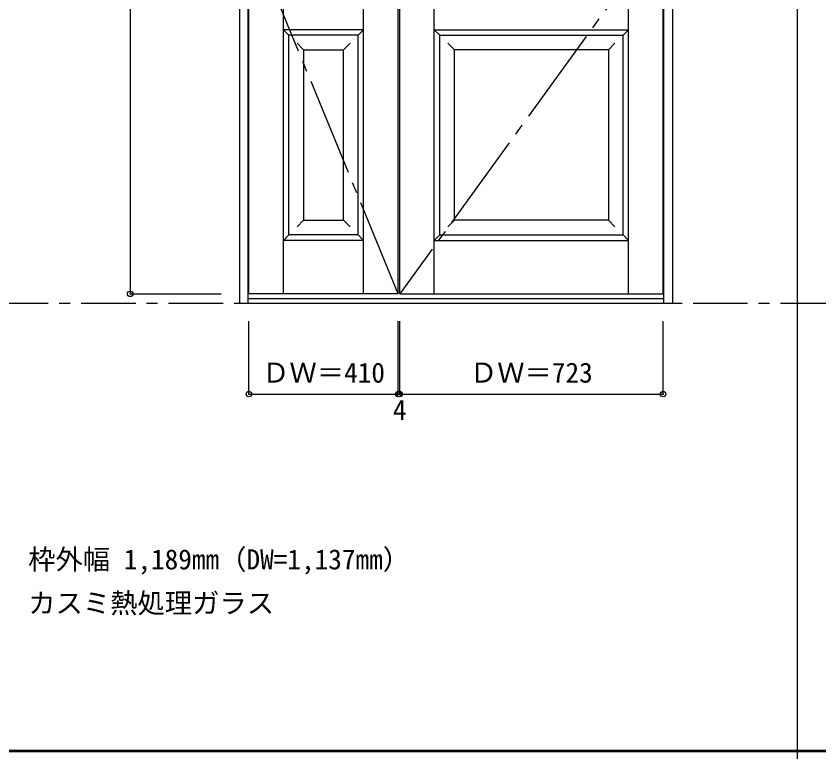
# Model space of a CAD drawing. Units: millimetres, scale not verified. Extents: x -6000 to 5700, y -4307 to 4260.
# Drawn here: x 1291 to 3496, y 186 to 2206 of the extents above; entities that cross this region are included whole.
import ezdxf
from ezdxf.enums import TextEntityAlignment as Align

# ---------------------------------------------------------------- set-up
doc = ezdxf.new("R2010")
doc.units = ezdxf.units.MM
doc.header["$LTSCALE"] = 30
doc.header["$PDMODE"] = 32
doc.header["$PDSIZE"] = 15
doc.linetypes.add('CHAIN1', pattern=[8, 5, -1, 1, -1])
doc.linetypes.add('CHAIN2', pattern=[12, 9, -1, 1, -1])
for name, color, linetype in [('0-1_通り芯', 7, 'CHAIN1'), ('0-2_扉', 7, 'Continuous'), ('0-4_枠', 3, 'Continuous'), ('0-7', 7, 'CHAIN2'), ('0-A_文字', 7, 'Continuous'), ('0-B_寸法', 7, 'Continuous'), ('F-1_枠', 6, 'Continuous')]:
    doc.layers.add(name, color=color, linetype=linetype)
doc.styles.add('ＭＳ ゴシック', font='')
doc.styles.get('ＭＳ ゴシック').set_extended_font_data('MS Gothic')

msp = doc.modelspace()

# ---------------------------------------------------------------- linework, layer by layer
at = {"layer": '0-1_通り芯'}
msp.add_line((-5490, 1418), (5690, 1418), dxfattribs=at)
at = {"layer": '0-2_扉'}
for p, q in [((1930.8, 1443), (1930.8, 3438)), ((2025.8, 1443), (2025.8, 3438)), ((2245.8, 1443), (2245.8, 3438)), ((2344.8, 1443), (2344.8, 3438)), ((2972.8, 1443), (2972.8, 3438)), ((3067.8, 1443), (3067.8, 3438)), ((2439.8, 1443), (2439.8, 2394.73)), ((2972.8, 1443), (2972.8, 2260)), ((2040.8, 2153), (2025.8, 2168)), ((2245.8, 2168), (2025.8, 2168)), ((2245.8, 2168), (2230.8, 2153)), ((2439.8, 2168), (2454.8, 2153)), ((2439.8, 2168), (2972.8, 2168)), ((2957.8, 2153), (2972.8, 2168)), ((2040.8, 1605), (2040.8, 2153)), ((2230.8, 2153), (2040.8, 2153)), ((2230.8, 1605), (2230.8, 2153)), ((2454.8, 2153), (2957.8, 2153)), ((2454.8, 1605), (2454.8, 2153)), ((2080.8, 2113), (2063.12, 2130.68)), ((2190.76, 2113), (2208.44, 2130.68)), ((2494.84, 2113), (2477.16, 2130.68)), ((2917.8, 2113), (2935.48, 2130.68)), ((2080.8, 2113), (2080.8, 1645)), ((2080.8, 2113), (2190.8, 2113)), ((2190.8, 1645), (2190.8, 2113)), ((2494.8, 1645), (2494.8, 2113)), ((2917.8, 2113), (2494.84, 2113)), ((2917.8, 2113), (2917.8, 1645)), ((2080.8, 1645), (2063.12, 1627.32)), ((2494.8, 1645), (2477.12, 1627.32)), ((2494.8, 1645), (2494.8, 1646.43)), ((2917.8, 1645), (2494.8, 1645)), ((2917.8, 1645), (2935.48, 1627.32)), ((2245.8, 1590), (2025.8, 1590)), ((2230.8, 1605), (2245.8, 1590)), ((2454.8, 1605), (2439.8, 1590)), ((2439.8, 1590), (2972.8, 1590)), ((2957.8, 1605), (2972.8, 1590)), ((2340.8, 1443), (1930.8, 1443)), ((2344.8, 1443), (3067.8, 1443))]:
    msp.add_line(p, q, dxfattribs=at)
for points in [[(2340.8, 1443), (2340.8, 3438), (1930.8, 3438)], [(2454.8, 1605), (2957.8, 1605), (2957.8, 2153)], [(2080.8, 1645), (2190.8, 1645), (2208.48, 1627.32)], [(2230.8, 1605), (2040.8, 1605), (2025.8, 1590)]]:
    msp.add_lwpolyline(points, dxfattribs=at)
at = {"layer": '0-4_枠'}
for p, q in [((1904.8, 3465), (1904.8, 1418)), ((1928.8, 1418), (1928.8, 3465)), ((3069.8, 1418), (3069.8, 3465)), ((3093.8, 3465), (3093.8, 1418)), ((1904.8, 1418), (3093.8, 1418)), ((1928.8, 1430), (3069.8, 1430))]:
    msp.add_line(p, q, dxfattribs=at)
at = {"layer": '0-7'}
for points in [[(2340.8, 1443), (1930.8, 2440.5), (2340.8, 3438)], [(2344.8, 3438), (3067.8, 2440.5), (2344.8, 1443)]]:
    msp.add_lwpolyline(points, dxfattribs=at)
at = {"layer": '0-B_寸法', "color": 4}
for p, q in [((1604.8, 3438), (1604.8, 1443)), ((1604.8, 1443), (1854.8, 1443)), ((1930.8, 1168), (1930.8, 1368)), ((2340.8, 1168), (2340.8, 1368)), ((3067.8, 1168), (3067.8, 1368)), ((2344.8, 1168), (3067.8, 1168))]:
    msp.add_line(p, q, dxfattribs=at)
msp.add_lwpolyline([(1930.8, 1168), (2340.8, 1168), (2344.8, 1168), (2344.8, 1368)], dxfattribs=at)
at = {"layer": '0-B_寸法'}
for p in [(1604.8, 1443), (1930.8, 1168), (2340.8, 1168), (2344.8, 1168), (3067.8, 1168)]:
    msp.add_point(p, dxfattribs=at)
at = {"layer": 'F-1_枠'}
for p, q in [((3436.4, 4175), (3436.4, -3790)), ((-6000, 190.5), (5700, 190.5)), ((-6000, 187.5), (5700, 187.5))]:
    msp.add_line(p, q, dxfattribs=at)

# ---------------------------------------------------------------- texts
at = {"layer": '0-A_文字', "style": 'ＭＳ ゴシック'}
for s, p in [('枠外幅 1,189mm（DW=1,137mm）', (1324.8, 670.5)), ('カスミ熱処理ガラス', (1324.8, 550.5))]:
    msp.add_text(s, height=54.99, dxfattribs=at).set_placement(p, align=Align.BOTTOM_LEFT)
at = {"layer": '0-B_寸法', "style": 'ＭＳ ゴシック'}
for s, p in [('ＤＷ＝410', (1967.05, 1183)), ('ＤＷ＝723', (2537.55, 1183)), ('4', (2326.05, 1080.61))]:
    msp.add_text(s, height=54.99, dxfattribs=at).set_placement(p, align=Align.BOTTOM_LEFT)

doc.saveas('drawing.dxf')
